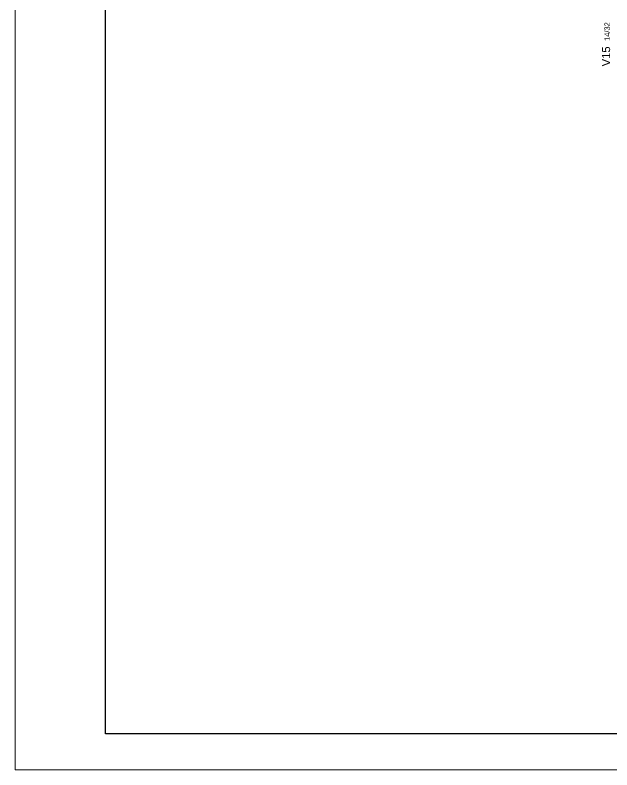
# Model space of a CAD drawing. Header units: millimetres. Extents: x 2513 to 6805, y 428 to 3176.
# Drawn here: x 2513 to 3519, y 428 to 1701 of the extents above; entities that cross this region are included whole.
import ezdxf

# ---------------------------------------------------------------- set-up
doc = ezdxf.new("R2010")
doc.units = ezdxf.units.MM
doc.layers.add('FOLHA', color=255, linetype='Continuous', lineweight=5)
doc.layers.add('VIG-D', color=2, linetype='Continuous')
doc.layers.add('VIG-N', color=4, linetype='Continuous')
doc.styles.add('TQS_ARIAL', font='arial.ttf')

msp = doc.modelspace()

# ---------------------------------------------------------------- linework, layer by layer
at = {"color": 30}
for p, q in [((2665.4, 488.89), (2665.4, 3114.72)), ((6743.88, 488.89), (2665.4, 488.89))]:
    msp.add_line(p, q, dxfattribs=at)
at = {"layer": 'FOLHA', "lineweight": 5}
msp.add_line((2512.99, 427.92), (2512.99, 3175.69), dxfattribs=at)
at = {"layer": 'FOLHA'}
msp.add_line((6804.84, 427.92), (2512.99, 427.92), dxfattribs=at)

# ---------------------------------------------------------------- texts
at = {"layer": 'VIG-D', "linetype": 'Continuous', "style": 'TQS_ARIAL'}
msp.add_text('14/32', height=9, rotation=90, dxfattribs=at).set_placement((3515.61, 1657.16))
at = {"layer": 'VIG-N', "linetype": 'Continuous', "style": 'TQS_ARIAL'}
msp.add_text('V15', height=13.5, rotation=90, dxfattribs=at).set_placement((3516.15, 1614.26))

doc.saveas('drawing.dxf')
